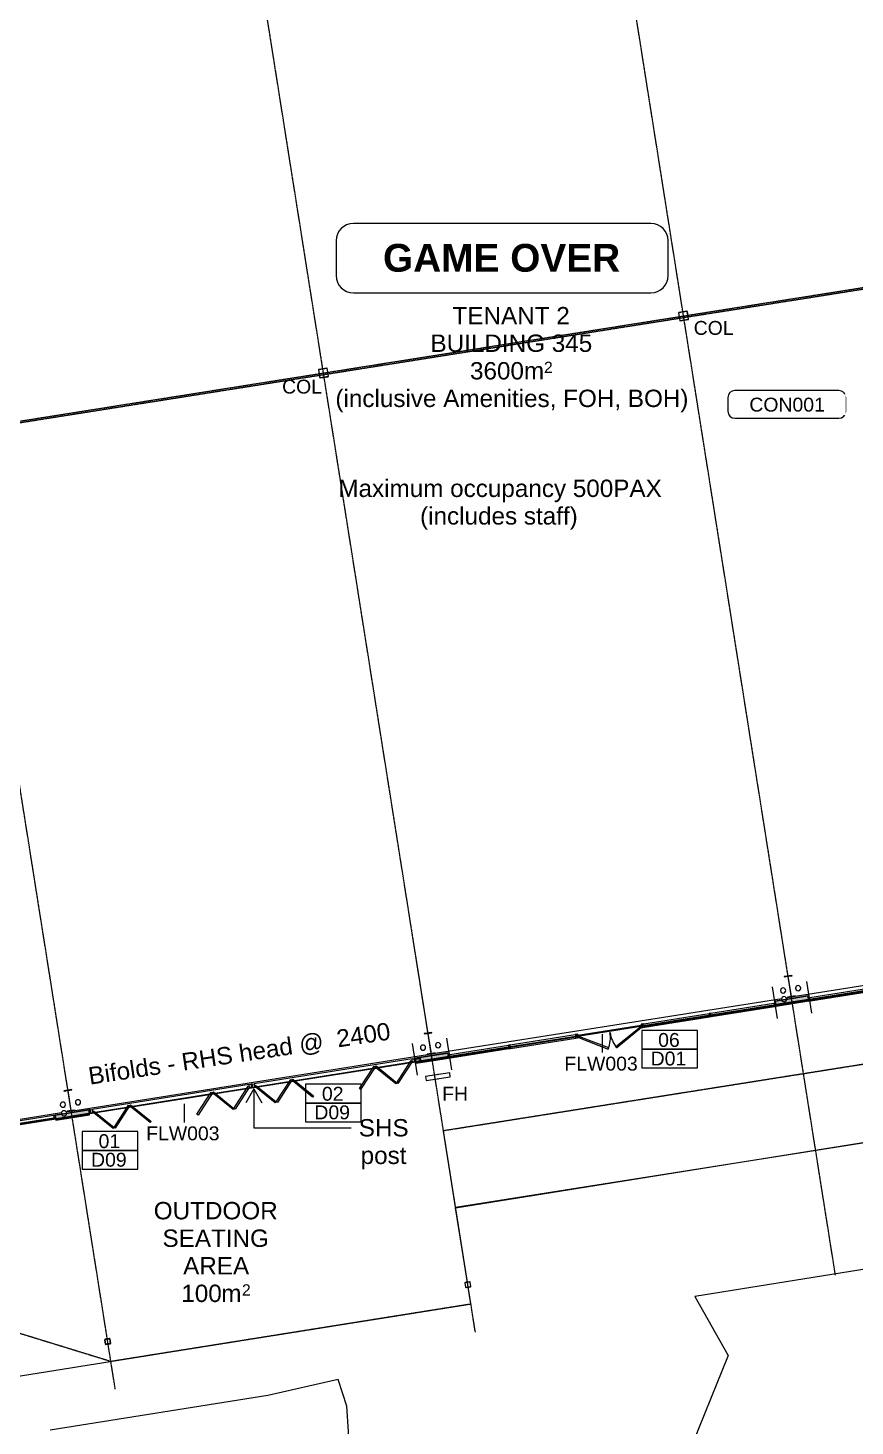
# Model space of a CAD drawing. Header units: millimetres. Extents: x -2612262 to -2065320, y 3717813 to 4283368.
# Drawn here: x -2289894 to -2266073, y 3995025 to 4035280 of the extents above; entities that cross this region are included whole.
import ezdxf

# ---------------------------------------------------------------- set-up
doc = ezdxf.new("R2010")
doc.units = ezdxf.units.MM
for name, pattern in [('Aligning Line', [3.2004, 1.6002, -1.6002]), ('Grid Line', [21, 12, -3, 3, -3]), ('Overhead', [4, 2.5, -1.5])]:
    doc.linetypes.add(name, pattern=pattern)
for name, color, linetype, lineweight in [('A-ANNO-KEYN', 231, 'Continuous', 5), ('A-DETL', 90, 'Continuous', 18), ('A-DETL-GENF', 92, 'Continuous', 5), ('A-DOOR', 31, 'Continuous', 5), ('A-DOOR-FRAM', 31, 'Continuous', 5), ('A-DOOR-IDEN', 31, 'Continuous', 5), ('A-FLOR', 192, 'Continuous', 5), ('A-FLOR-IDEN', 11, 'Continuous', 5), ('A-FLOR-OVHD', 1, 'Overhead', 13), ('A-GENM', 13, 'Continuous', 5), ('A-GLAZ-CURT', 52, 'Continuous', 5), ('A-GLAZ-CWMG', 51, 'Continuous', 5), ('A-WALL', 113, 'Continuous', 5), ('A-WALL-PATT', 111, 'Continuous', 13), ('C-TOPO', 7, 'Continuous', 5), ('C-TOPO-MAJR', 7, 'Continuous', 20), ('F-FIRE', 13, 'Continuous', 5), ('F-FIRE-IDEN', 13, 'Continuous', 5), ('G-ANNO-REFR', 1, 'Aligning Line', 5), ('G-ANNO-TEXT', 231, 'Continuous', 5), ('P-SANR-FIXT', 6, 'Continuous', 5), ('S-BEAM', 12, 'Continuous', 5), ('S-COLS', 52, 'Continuous', 5), ('S-COLS-IDEN', 171, 'Continuous', 5), ('S-GRID', 1, 'Continuous', 5)]:
    doc.layers.add(name, color=color, linetype=linetype, lineweight=lineweight)
doc.styles.add('Arial', font='arial.ttf', dxfattribs={"height": 500})
doc.styles.add('Arial_1', font='arial.ttf', dxfattribs={"height": 324.945445})
doc.styles.add('Arial_2', font='arial.ttf', dxfattribs={"height": 400})
doc.styles.add('Arial_B', font='arialbd.ttf', dxfattribs={"height": 800})
picture_1 = doc.add_image_def('image1.jpg', size_in_pixel=(6528, 5638))

# ---------------------------------------------------------------- blocks, each defined once
blk = doc.blocks.new('SHS-Square Hollow Section-Column - 250x250xSHS-V1-GA - Part B')
at = {"layer": 'S-COLS', "lineweight": 15}
for p, q in [((-125, 115), (-125, -115)), ((-120, -115), (-120, 115)), ((115, 125), (-115, 125)), ((-115, 120), (115, 120)), ((120, 115), (120, -115)), ((125, -115), (125, 115)), ((115, -120), (-115, -120)), ((-115, -125), (115, -125))]:
    blk.add_line(p, q, dxfattribs=at)
for centre, radius, start, end in [((-115, 115), 10, 90, 180), ((-115, 115), 5, 90, 180), ((115, 115), 10, 360, 90), ((115, 115), 5, 0, 90), ((-115, -115), 10, 180, 270), ((-115, -115), 5, 180, 270), ((115, -115), 5, 270, 0), ((115, -115), 10, 270, 360)]:
    blk.add_arc(centre, radius, start, end, dxfattribs=at)
blk = doc.blocks.new('Hydrant_double8 - Hydrant_double-1019432-GA - Part B')
at = {"layer": 'F-FIRE'}
for p, q in [((-2397509, 3973380), (-2398171, 3973152)), ((-2398132, 3973039), (-2397470, 3973267)), ((-2397470, 3973267), (-2397509, 3973380)), ((-2398171, 3973152), (-2398132, 3973039))]:
    blk.add_line(p, q, dxfattribs=at)
for start, end in [(99.2863, 118.7145), (279.2863, 298.7145)]:
    blk.add_arc((-2397820, 3973209), 60, start, end, dxfattribs=at)
blk = doc.blocks.new('Structural Framing 18 - Structural Framing 1-1145821-GA - Part B')
at = {"layer": 'S-BEAM', "lineweight": 13}
for p, q in [((-2294746, 4043326), (-2294973, 4043290)), ((-2294973, 4043290), (-2294971, 4043280)), ((-2294971, 4043280), (-2294863, 4043297)), ((-2294863, 4043297), (-2294770, 4042714)), ((-2294853, 4043299), (-2294744, 4043316)), ((-2294761, 4042716), (-2294853, 4043299)), ((-2294744, 4043316), (-2294746, 4043326)), ((-2294770, 4042714), (-2294879, 4042697)), ((-2294879, 4042697), (-2294878, 4042687)), ((-2294878, 4042687), (-2294650, 4042723)), ((-2294652, 4042733), (-2294761, 4042716)), ((-2294650, 4042723), (-2294652, 4042733)), ((-2288631, 4004717), (-2288858, 4004681)), ((-2288858, 4004681), (-2288856, 4004671)), ((-2288856, 4004671), (-2288748, 4004688)), ((-2288748, 4004688), (-2288655, 4004106)), ((-2288738, 4004690), (-2288629, 4004707)), ((-2288645, 4004107), (-2288738, 4004690)), ((-2288629, 4004707), (-2288631, 4004717)), ((-2288655, 4004106), (-2288764, 4004088)), ((-2288764, 4004088), (-2288762, 4004078)), ((-2288762, 4004078), (-2288535, 4004114)), ((-2288537, 4004124), (-2288645, 4004107)), ((-2288535, 4004114), (-2288537, 4004124))]:
    blk.add_line(p, q, dxfattribs=at)
blk = doc.blocks.new('Structural Framing 20 - Structural Framing 1-1264715-GA - Part B')
at = {"layer": 'S-BEAM', "lineweight": 13}
for p, q in [((-2284375, 4044968), (-2284602, 4044932)), ((-2284602, 4044932), (-2284601, 4044922)), ((-2284601, 4044922), (-2284492, 4044940)), ((-2284492, 4044940), (-2284400, 4044357)), ((-2284482, 4044941), (-2284374, 4044958)), ((-2284390, 4044358), (-2284482, 4044941)), ((-2284374, 4044958), (-2284375, 4044968)), ((-2284400, 4044357), (-2284508, 4044340)), ((-2284508, 4044340), (-2284507, 4044330)), ((-2284507, 4044330), (-2284280, 4044366)), ((-2284281, 4044376), (-2284390, 4044358)), ((-2284280, 4044366), (-2284281, 4044376)), ((-2278260, 4006360), (-2278487, 4006324)), ((-2278487, 4006324), (-2278485, 4006314)), ((-2278485, 4006314), (-2278377, 4006331)), ((-2278377, 4006331), (-2278285, 4005748)), ((-2278367, 4006332), (-2278258, 4006350)), ((-2278275, 4005750), (-2278367, 4006332)), ((-2278258, 4006350), (-2278260, 4006360)), ((-2278285, 4005748), (-2278393, 4005731)), ((-2278393, 4005731), (-2278392, 4005721)), ((-2278392, 4005721), (-2278164, 4005757)), ((-2278166, 4005767), (-2278275, 4005750)), ((-2278164, 4005757), (-2278166, 4005767))]:
    blk.add_line(p, q, dxfattribs=at)
blk = doc.blocks.new('Structural Framing 22 - Structural Framing 1-1264748-GA - Part B')
at = {"layer": 'S-BEAM', "lineweight": 13}
for p, q in [((-2274004, 4046611), (-2274232, 4046575)), ((-2274232, 4046575), (-2274230, 4046565)), ((-2274230, 4046565), (-2274121, 4046582)), ((-2274121, 4046582), (-2274029, 4046000)), ((-2274111, 4046584), (-2274003, 4046601)), ((-2274019, 4046001), (-2274111, 4046584)), ((-2274003, 4046601), (-2274004, 4046611)), ((-2274029, 4046000), (-2274138, 4045982)), ((-2274138, 4045982), (-2274136, 4045972)), ((-2274136, 4045972), (-2273909, 4046008)), ((-2273911, 4046018), (-2274019, 4046001)), ((-2273909, 4046008), (-2273911, 4046018)), ((-2267889, 4008002), (-2268116, 4007966)), ((-2268116, 4007966), (-2268115, 4007956)), ((-2268115, 4007956), (-2268006, 4007974)), ((-2268006, 4007974), (-2267914, 4007391)), ((-2267996, 4007975), (-2267888, 4007992)), ((-2267904, 4007392), (-2267996, 4007975)), ((-2267888, 4007992), (-2267889, 4008002)), ((-2267914, 4007391), (-2268022, 4007374)), ((-2268022, 4007374), (-2268021, 4007364)), ((-2268021, 4007364), (-2267794, 4007400)), ((-2267795, 4007410), (-2267904, 4007392)), ((-2267794, 4007400), (-2267795, 4007410))]:
    blk.add_line(p, q, dxfattribs=at)
blk = doc.blocks.new('Downpipe - Straight - 01 - 150D-V37-GA - Part B')
at = {"layer": 'P-SANR-FIXT'}
for start, end in [(0, 180), (360, 180), (180, 0), (180, 360)]:
    blk.add_arc((-40, 100), 75, start, end, dxfattribs=at)
blk = doc.blocks.new('Downpipe - Straight - 01 - 150D-1488954-GA - Part B')
at = {"layer": 'P-SANR-FIXT'}
for start, end in [(0, 180), (360, 180), (180, 0), (180, 360)]:
    blk.add_arc((-40, 100), 75, start, end, dxfattribs=at)
blk = doc.blocks.new('Downpipe - Straight - 01 - 150D-V38-GA - Part B')
at = {"layer": 'P-SANR-FIXT'}
for start, end in [(0, 180), (360, 180), (180, 0), (180, 360)]:
    blk.add_arc((-40, 100), 75, start, end, dxfattribs=at)
blk = doc.blocks.new('Door_CW_BiFold_TwoWayInfillPanel_AF - Default-2183429-GA - Part B')
at = {"layer": 'A-DETL-GENF'}
for p, q in [((-2300, -20), (-2270, 7)), ((-2270, 7), (-1757, -563)), ((-1758, -563), (-1245, 7)), ((-1245, 7), (-1215, -20)), ((-1214, -20), (-1185, 7)), ((-1185, 7), (-671, -563)), ((671, -563), (1185, 7)), ((1185, 7), (1214, -20)), ((1215, -20), (1245, 7)), ((1245, 7), (1758, -563)), ((1757, -563), (2270, 7)), ((2270, 7), (2300, -20)), ((-1787, -590), (-2300, -20)), ((-1215, -20), (-1728, -590)), ((-701, -590), (-1214, -20)), ((1214, -20), (701, -590)), ((1728, -590), (1215, -20)), ((2300, -20), (1787, -590)), ((-1757, -563), (-1787, -590)), ((-1728, -590), (-1758, -563)), ((-671, -563), (-701, -590)), ((701, -590), (671, -563)), ((1758, -563), (1728, -590)), ((1787, -590), (1757, -563))]:
    blk.add_line(p, q, dxfattribs=at)
at = {"layer": 'A-DOOR-FRAM'}
for p, q in [((-2350, 50), (-2300, 50)), ((-2350, -50), (-2350, 50)), ((-2300, 50), (-2300, -50)), ((2300, 50), (2350, 50)), ((2300, -50), (2300, 50)), ((2350, 50), (2350, -50)), ((-2300, -50), (-2350, -50)), ((2350, -50), (2300, -50))]:
    blk.add_line(p, q, dxfattribs=at)
blk = doc.blocks.new('System Panel - Glazed-2182829-GA - Part B')
at = {"layer": 'A-GLAZ-CURT'}
for p, q in [((47, 49), (-47, 49)), ((-47, 49), (-47, 24)), ((-47, 24), (47, 24)), ((47, 24), (47, 49))]:
    blk.add_line(p, q, dxfattribs=at)
blk = doc.blocks.new('Rectangular Mullion - 50x100mm-2183125-GA - Part B')
at = {"layer": 'A-GLAZ-CWMG'}
for p, q in [((-2278833, 4005601), (-2283377, 4004881)), ((-2278897, 4005489), (-2279809, 4005345)), ((-2278818, 4005502), (-2278844, 4005498)), ((-2279970, 4005319), (-2282209, 4004965)), ((-2279862, 4005336), (-2279917, 4005328)), ((-2283334, 4004786), (-2283361, 4004782)), ((-2282369, 4004939), (-2283281, 4004795)), ((-2282262, 4004956), (-2282316, 4004948))]:
    blk.add_line(p, q, dxfattribs=at)
blk = doc.blocks.new('Rectangular Mullion - 50x100mm-V41-GA - Part B')
at = {"layer": 'A-GLAZ-CWMG'}
for p, q in [((-25, 50), (25, 50)), ((25, -50), (-25, -50))]:
    blk.add_line(p, q, dxfattribs=at)
blk = doc.blocks.new('Rectangular Mullion - 50x100mm-V42-GA - Part B')
at = {"layer": 'A-GLAZ-CWMG'}
for p, q in [((-25, 50), (25, 50)), ((25, 50), (25, -50)), ((25, -50), (-25, -50))]:
    blk.add_line(p, q, dxfattribs=at)
blk = doc.blocks.new('SHS-Square Hollow Section-Column - 250x250xSHS-V45-GA - Part B')
at = {"layer": 'S-COLS'}
h = blk.add_hatch(dxfattribs=at)
h.set_pattern_fill('FP_16', color=256, style=0, pattern_type=2)
h.set_pattern_definition([(36, (1613068.24, -4332681.8), (-418.03287, 575.37289), []), (36, (1613187.45, -4331929.2), (-418.03287, 575.37289), [])])
h.paths.add_polyline_path([(115, -125), (122, -122), (125, -115), (119, -119)])
h.paths.add_polyline_path([(-115, -125), (115, -125), (115, -120), (-115, -120)])
h.paths.add_polyline_path([(-115, -125), (-119, -119), (-125, -115), (-122, -122)])
h.paths.add_polyline_path([(-125, 115), (-119, 119), (-115, 125), (-122, 122)])
h.paths.add_polyline_path([(-125, -115), (-120, -115), (-120, 115), (-125, 115)])
h.paths.add_polyline_path([(125, 115), (122, 122), (115, 125), (119, 119)])
h.paths.add_polyline_path([(120, -115), (125, -115), (125, 115), (120, 115)])
h.paths.add_polyline_path([(-115, 120), (115, 120), (115, 125), (-115, 125)])
at = {"layer": 'S-COLS', "lineweight": 15}
for p, q in [((-125, 115), (-125, -115)), ((-120, -115), (-120, 115)), ((115, 125), (-115, 125)), ((-115, 120), (115, 120)), ((120, 115), (120, -115)), ((125, -115), (125, 115)), ((115, -120), (-115, -120)), ((-115, -125), (115, -125))]:
    blk.add_line(p, q, dxfattribs=at)
for centre, radius, start, end in [((-115, 115), 10, 90, 180), ((-115, 115), 5, 90, 180), ((115, 115), 10, 360, 90), ((115, 115), 5, 0, 90), ((-115, -115), 10, 180, 270), ((-115, -115), 5, 180, 270), ((115, -115), 5, 270, 0), ((115, -115), 10, 270, 360)]:
    blk.add_arc(centre, radius, start, end, dxfattribs=at)
blk = doc.blocks.new('Door_CW_BiFold_TwoWayInfillPanel_AF - Default-2183510-GA - Part B')
at = {"layer": 'A-DETL-GENF'}
for p, q in [((-2287, -20), (-2258, 7)), ((-2258, 7), (-1748, -560)), ((-1748, -560), (-1238, 7)), ((-1238, 7), (-1208, -20)), ((-1208, -20), (-1178, 7)), ((-1178, 7), (-668, -560)), ((668, -560), (1178, 7)), ((1178, 7), (1208, -20)), ((1208, -20), (1238, 7)), ((1238, 7), (1748, -560)), ((1748, -560), (2258, 7)), ((2258, 7), (2287, -20)), ((-1777, -587), (-2287, -20)), ((-1208, -20), (-1719, -587)), ((-697, -587), (-1208, -20)), ((1208, -20), (697, -587)), ((1719, -587), (1208, -20)), ((2287, -20), (1777, -587)), ((-1748, -560), (-1777, -587)), ((-1719, -587), (-1748, -560)), ((-668, -560), (-697, -587)), ((697, -587), (668, -560)), ((1748, -560), (1719, -587)), ((1777, -587), (1748, -560))]:
    blk.add_line(p, q, dxfattribs=at)
at = {"layer": 'A-DOOR-FRAM'}
for p, q in [((-2337, 50), (-2287, 50)), ((-2337, -50), (-2337, 50)), ((-2287, 50), (-2287, -50)), ((2287, 50), (2337, 50)), ((2287, -50), (2287, 50)), ((2337, 50), (2337, -50)), ((-2287, -50), (-2337, -50)), ((2337, -50), (2287, -50))]:
    blk.add_line(p, q, dxfattribs=at)
blk = doc.blocks.new('Rectangular Mullion - 50x100mm-2183126-GA - Part B')
at = {"layer": 'A-GLAZ-CWMG'}
for p, q in [((-2283525, 4004857), (-2288043, 4004142)), ((-2283589, 4004746), (-2284495, 4004603)), ((-2283509, 4004759), (-2283536, 4004754)), ((-2284655, 4004577), (-2286881, 4004225)), ((-2284548, 4004594), (-2284602, 4004586)), ((-2288001, 4004047), (-2288028, 4004043)), ((-2287042, 4004199), (-2287948, 4004056)), ((-2286934, 4004216), (-2286989, 4004208))]:
    blk.add_line(p, q, dxfattribs=at)
blk = doc.blocks.new('Rectangular Mullion - 50x100mm-1447016-GA - Part B')
at = {"layer": 'A-GLAZ-CWMG'}
for p, q in [((-50, 50), (0, 50)), ((-50, -50), (-50, 50)), ((0, 50), (0, -50)), ((0, -50), (-50, -50))]:
    blk.add_line(p, q, dxfattribs=at)
blk = doc.blocks.new('Rectangular Mullion - 50x100mm-V51-GA - Part B')
at = {"layer": 'A-GLAZ-CWMG'}
for p, q in [((0, 50), (-50, 50)), ((0, -50), (0, 50)), ((-50, -50), (0, -50))]:
    blk.add_line(p, q, dxfattribs=at)
blk = doc.blocks.new('SHS-Square Hollow Section-Column - 150x150xSHS-2547686-GA - Part B')
at = {"layer": 'S-COLS'}
h = blk.add_hatch(dxfattribs=at)
h.set_pattern_fill('FP_18', color=256, style=0, pattern_type=2)
h.set_pattern_definition([(36, (1634068.24, -4306111.66), (-418.03287, 575.37289), []), (36, (1634187.45, -4305359.04), (-418.03287, 575.37289), [])])
h.paths.add_polyline_path([(65, -75), (72, -72), (75, -65), (69, -69)])
h.paths.add_polyline_path([(-65, -75), (65, -75), (65, -70), (-65, -70)])
h.paths.add_polyline_path([(-65, -75), (-69, -69), (-75, -65), (-72, -72)])
h.paths.add_polyline_path([(-75, 65), (-69, 69), (-65, 75), (-72, 72)])
h.paths.add_polyline_path([(-75, -65), (-70, -65), (-70, 65), (-75, 65)])
h.paths.add_polyline_path([(75, 65), (72, 72), (65, 75), (69, 69)])
h.paths.add_polyline_path([(70, -65), (75, -65), (75, 65), (70, 65)])
h.paths.add_polyline_path([(-65, 70), (65, 70), (65, 75), (-65, 75)])
at = {"layer": 'S-COLS', "lineweight": 15}
for p, q in [((-75, 65), (-75, -65)), ((-70, -65), (-70, 65)), ((65, 75), (-65, 75)), ((-65, 70), (65, 70)), ((70, 65), (70, -65)), ((75, -65), (75, 65)), ((65, -70), (-65, -70)), ((-65, -75), (65, -75))]:
    blk.add_line(p, q, dxfattribs=at)
for centre, radius, start, end in [((-65, 65), 10, 90, 180), ((-65, 65), 5, 90, 180), ((65, 65), 10, 360, 90), ((65, 65), 5, 0, 90), ((-65, -65), 10, 180, 270), ((-65, -65), 5, 180, 270), ((65, -65), 10, 270, 360), ((65, -65), 5, 270, 0)]:
    blk.add_arc(centre, radius, start, end, dxfattribs=at)
blk = doc.blocks.new('SHS-Square Hollow Section-Column - 150x150xSHS-2547693-GA - Part B')
at = {"layer": 'S-COLS', "lineweight": 15}
for p, q in [((-75, 65), (-75, -65)), ((-70, -65), (-70, 65)), ((65, 75), (-65, 75)), ((-65, 70), (65, 70)), ((70, 65), (70, -65)), ((75, -65), (75, 65)), ((65, -70), (-65, -70)), ((-65, -75), (65, -75))]:
    blk.add_line(p, q, dxfattribs=at)
for centre, radius, start, end in [((-65, 65), 10, 90, 180), ((-65, 65), 5, 90, 180), ((65, 65), 10, 360, 90), ((65, 65), 5, 0, 90), ((-65, -65), 10, 180, 270), ((-65, -65), 5, 180, 270), ((65, -65), 5, 270, 0), ((65, -65), 10, 270, 360)]:
    blk.add_arc(centre, radius, start, end, dxfattribs=at)
blk = doc.blocks.new('System Panel - Glazed-2654086-GA - Part B')
at = {"layer": 'A-GLAZ-CURT'}
for p, q in [((854, 50), (-854, 50)), ((-854, 50), (-854, 25)), ((-854, 25), (854, 25)), ((854, 25), (854, 50))]:
    blk.add_line(p, q, dxfattribs=at)
blk = doc.blocks.new('Rectangular Mullion - 50x100mm-2654084-GA - Part B')
at = {"layer": 'A-GLAZ-CWMG'}
for p, q in [((-2267373, 4007365), (-2265686, 4007632)), ((-2267357, 4007266), (-2265670, 4007534))]:
    blk.add_line(p, q, dxfattribs=at)
blk = doc.blocks.new('System Panel - Glazed-2654248-GA - Part B')
at = {"layer": 'A-GLAZ-CURT'}
for p, q in [((921, 50), (-921, 50)), ((-921, 50), (-921, 25)), ((-921, 25), (921, 25)), ((921, 25), (921, 50))]:
    blk.add_line(p, q, dxfattribs=at)
blk = doc.blocks.new('Rectangular Mullion - 50x100mm-2654246-GA - Part B')
at = {"layer": 'A-GLAZ-CWMG'}
for p, q in [((-2270229, 4006913), (-2268410, 4007201)), ((-2270214, 4006814), (-2268395, 4007102))]:
    blk.add_line(p, q, dxfattribs=at)
blk = doc.blocks.new('Rectangular Mullion - 50x100mm-1425435-GA - Part B')
at = {"layer": 'A-GLAZ-CWMG'}
for p, q in [((0, 50), (-50, 50)), ((-50, 50), (-50, -50)), ((0, -50), (0, 50)), ((-50, -50), (0, -50))]:
    blk.add_line(p, q, dxfattribs=at)
blk = doc.blocks.new('System Panel - Glazed-1425433-GA - Part B')
at = {"layer": 'A-GLAZ-CURT'}
for p, q in [((950, 50), (-950, 50)), ((-950, 50), (-950, 25)), ((-950, 25), (950, 25)), ((950, 25), (950, 50))]:
    blk.add_line(p, q, dxfattribs=at)
blk = doc.blocks.new('Rectangular Mullion - 50x100mm-1215462-GA - Part B')
at = {"layer": 'A-GLAZ-CWMG'}
for p, q in [((-2345709, 3969644), (-2343809, 3969644)), ((-2345709, 3969544), (-2343809, 3969544))]:
    blk.add_line(p, q, dxfattribs=at)
blk = doc.blocks.new('Rectangular Mullion - 50x100mm-1425432-GA - Part B')
at = {"layer": 'A-GLAZ-CWMG'}
for p, q in [((-25, 50), (25, 50)), ((-25, -50), (-25, 50)), ((25, 50), (25, -50)), ((25, -50), (-25, -50))]:
    blk.add_line(p, q, dxfattribs=at)
blk = doc.blocks.new('Door-Hinge-Double - 2340x920x920x40 Glazed-Aluminium Frame D01-V75-GA - Part B')
at = {"layer": 'A-DOOR'}
for p, q in [((-921, 50), (-124, 510)), ((-104, 475), (-901, 15)), ((-124, 510), (-104, 475)), ((124, 510), (104, 475)), ((104, 475), (901, 15)), ((921, 50), (124, 510)), ((-901, 15), (-921, 50)), ((901, 15), (921, 50))]:
    blk.add_line(p, q, dxfattribs=at)
for centre, start, end in [((-921, 50), 0, 30), ((921, 50), 150, 180)]:
    blk.add_arc(centre, 920, start, end, dxfattribs=at)
blk = doc.blocks.new('X_Door-Frame-Wood - Standard-V76-GA - Part B')
at = {"layer": 'A-DOOR-FRAM'}
for p, q in [((-923, 50), (-943, 50)), ((-943, 50), (-943, -50)), ((-923, -50), (-923, 50)), ((-898, 5), (-923, 5)), ((-923, 5), (-923, -15)), ((-898, -15), (-898, 5)), ((923, 5), (898, 5)), ((898, 5), (898, -15)), ((943, 50), (923, 50)), ((923, 50), (923, -50)), ((923, -15), (923, 5)), ((943, -50), (943, 50)), ((-943, -50), (-923, -50)), ((-923, -15), (-898, -15)), ((898, -15), (923, -15)), ((923, -50), (943, -50))]:
    blk.add_line(p, q, dxfattribs=at)
blk = doc.blocks.new('System Panel - Glazed-2654292-GA - Part B')
at = {"layer": 'A-GLAZ-CURT'}
for p, q in [((756, -24), (-756, -24)), ((-756, -24), (-756, -49)), ((-756, -49), (756, -49)), ((756, -49), (756, -24))]:
    blk.add_line(p, q, dxfattribs=at)
blk = doc.blocks.new('Rectangular Mullion - 50x100mm-2654290-GA - Part B')
at = {"layer": 'A-GLAZ-CWMG'}
for p, q in [((-2296970, 4002728), (-2298463, 4002491)), ((-2296955, 4002629), (-2298448, 4002393))]:
    blk.add_line(p, q, dxfattribs=at)
blk = doc.blocks.new('Rectangular Mullion - 50x100mm-2182237-GA - Part B')
at = {"layer": 'A-GLAZ-CWMG'}
for p, q in [((-50, 50), (0, 50)), ((-50, -50), (-50, 50)), ((0, 50), (0, -50)), ((0, -50), (-50, -50))]:
    blk.add_line(p, q, dxfattribs=at)
blk = doc.blocks.new('aba - Plumbing Fixtures - Strip Drain - Stormtech - Custom Ass - FLW003 _Doors_-2950314-GA - Part B')
at = {"layer": 'A-GENM'}
for start, end in [(360, 41.5826), (318.4174, 360)]:
    blk.add_arc((0, -95), 30, start, end, dxfattribs=at)
at = {"layer": 'P-SANR-FIXT'}
for p, q in [((38, 0), (38, -1846)), ((41, 0), (41, -1846))]:
    blk.add_line(p, q, dxfattribs=at)
blk = doc.blocks.new('Floor Tag - Wall Tag 17W-1171940-GA - Part B')
at = {"layer": 'A-FLOR-IDEN'}
for p, q in [((-8.5, 1), (-8.5, -1)), ((7.5, 2), (-7.5, 2)), ((8.5, -1), (8.5, 1)), ((-7.5, -2), (7.5, -2))]:
    blk.add_line(p, q, dxfattribs=at)
for centre, start, end in [((-7.5, 1), 90, 180), ((7.5, 1), 360, 90), ((-7.5, -1), 180, 270), ((7.5, -1), 270, 0)]:
    blk.add_arc(centre, 1, start, end, dxfattribs=at)
blk = doc.blocks.new('AA_DOOR_MARK _ TYPE MARK_HA2 - Mark _ Type Mark-1751130-GA - Part B')
at = {"layer": 'A-DOOR-IDEN'}
for p, q in [((4, 2.7), (-4, 2.7)), ((-4, 2.7), (-4, 0)), ((4, 0), (4, 2.7)), ((4, 0), (-4, 0)), ((4, -2.7), (4, 0)), ((-4, 0), (4, 0)), ((-4, 0), (-4, -2.7)), ((-4, -2.7), (4, -2.7))]:
    blk.add_line(p, q, dxfattribs=at)

msp = doc.modelspace()

# ---------------------------------------------------------------- hatches: boundary and pattern name
at = {"layer": 'A-WALL-PATT'}
for points in [[(-2268352.8, 4007158.3), (-2267414.5, 4007306.9), (-2267428.9, 4007397.7), (-2268367.2, 4007249.1), (-2268363.3, 4007224.4)], [(-2278723.5, 4005515.6), (-2277785.2, 4005664.3), (-2277799.6, 4005755.1), (-2278737.9, 4005606.5), (-2278734.8, 4005586.7)], [(-2289094.2, 4003873), (-2288126.3, 4004026.3), (-2288140.7, 4004117.2), (-2289108.6, 4003963.9), (-2289106.3, 4003948.9)]]:
    msp.add_hatch(color=256, dxfattribs=at).paths.add_polyline_path(points)

# ---------------------------------------------------------------- linework, layer by layer
at = {"layer": 'A-ANNO-KEYN'}
for p, q in [((-2273351.5, 4006309.4), (-2273351.5, 4005776.3)), ((-2285396.9, 4004305.2), (-2285396.9, 4003768.6))]:
    msp.add_line(p, q, dxfattribs=at)
at = {"layer": 'A-DETL', "lineweight": 20}
for p, q in [((-2271953.6, 4029652.2), (-2280521.4, 4029652.2)), ((-2281021.4, 4029152.2), (-2281021.4, 4028152.2)), ((-2271453.6, 4028152.2), (-2271453.6, 4029152.2)), ((-2280521.4, 4027652.2), (-2271953.6, 4027652.2))]:
    msp.add_line(p, q, dxfattribs=at)
at = {"layer": 'A-DETL', "lineweight": 5}
for p, q in [((-2278254.5, 4005590.9), (-2278723.8, 4008553.7)), ((-2268459, 4007668.9), (-2268315.1, 4006760.3)), ((-2267471.3, 4007825.4), (-2267327.4, 4006916.7)), ((-2278826.3, 4006037), (-2278682.4, 4005128.3)), ((-2277838.7, 4006193.4), (-2277694.7, 4005284.7)), ((-2278259.5, 4005590.2), (-2288630.2, 4003947.5))]:
    msp.add_line(p, q, dxfattribs=at)
at = {"layer": 'A-DETL', "lineweight": 20}
for centre, start, end in [((-2280521.4, 4029152.2), 90, 180), ((-2271953.6, 4029152.2), 0, 90), ((-2280521.4, 4028152.2), 180, 270), ((-2271953.6, 4028152.2), 270, 0)]:
    msp.add_arc(centre, 500, start, end, dxfattribs=at)
at = {"layer": 'A-FLOR'}
for p, q in [((-2267793.7, 4007399.7), (-2257815.3, 4008980.2)), ((-2278164.4, 4005757.1), (-2268186, 4007337.6)), ((-2240534.8, 4007180.4), (-2277577.9, 4001313.1)), ((-2268056.5, 4007358.1), (-2268020.9, 4007363.7)), ((-2274053.4, 4006278.4), (-2272230.1, 4006567.2)), ((-2274025.3, 4006260.8), (-2272251.4, 4006541.8)), ((-2288535.2, 4004114.5), (-2278391.6, 4005721.1)), ((-2292105.6, 4003548.9), (-2288927.4, 4004052.3)), ((-2288797.9, 4004072.8), (-2288762.3, 4004078.5)), ((-2277236.1, 3999169.4), (-2277577.9, 4001313.1)), ((-2277213.2, 3999026.2), (-2277235.3, 3999164.5)), ((-2277135.6, 3998539.2), (-2277212.4, 3999021.3)), ((-2295945.5, 3995539.7), (-2277135.6, 3998539.2))]:
    msp.add_line(p, q, dxfattribs=at)
at = {"layer": 'A-FLOR-OVHD'}
for p, q in [((-2323057, 4018700.4), (-2232181.7, 4033094.2)), ((-2323057, 4018700.4), (-2232181.7, 4033094.2)), ((-2319811.5, 3999008.7), (-2229984.8, 4013236.4)), ((-2319811.5, 3999008.7), (-2229984.8, 4013236.4)), ((-2277928.5, 4003532.5), (-2230914.7, 4010979)), ((-2277928.3, 4003532.5), (-2230914.7, 4010979)), ((-2277138.2, 3998542.7), (-2277928.5, 4003532.5)), ((-2277138.4, 3998544), (-2277928.3, 4003532.5)), ((-2298500.4, 4000274.1), (-2287507.4, 3996890.6)), ((-2298500.4, 4000274.1), (-2287507.4, 3996890.6)), ((-2287507.4, 3996890.6), (-2277138.4, 3998544)), ((-2287507.4, 3996890.6), (-2277138.2, 3998542.7))]:
    msp.add_line(p, q, dxfattribs=at)
at = {"layer": 'A-WALL', "color": 250, "lineweight": 13}
for p, q in [((-2267430.8, 4007409.6), (-2268369.1, 4007261)), ((-2268369.1, 4007261), (-2268345.9, 4007114.8)), ((-2268345.9, 4007114.8), (-2267407.6, 4007263.4)), ((-2267407.6, 4007263.4), (-2267430.8, 4007409.6)), ((-2274077.5, 4006303.2), (-2274081.5, 4006302.5)), ((-2274081.5, 4006302.5), (-2274065.8, 4006203.8)), ((-2272204.9, 4006599.8), (-2272214.7, 4006598.2)), ((-2272189.2, 4006501), (-2272204.9, 4006599.8)), ((-2272199.1, 4006499.4), (-2272189.2, 4006501)), ((-2274065.8, 4006203.8), (-2274061.9, 4006204.4)), ((-2277801.5, 4005767), (-2278739.8, 4005618.4)), ((-2278739.8, 4005618.4), (-2278716.6, 4005472.2)), ((-2278716.6, 4005472.2), (-2277778.3, 4005620.8)), ((-2277778.3, 4005620.8), (-2277801.5, 4005767)), ((-2288142.6, 4004129), (-2289110.5, 4003975.7)), ((-2289110.5, 4003975.7), (-2289087.4, 4003829.6)), ((-2289087.4, 4003829.6), (-2288119.4, 4003982.9)), ((-2288119.4, 4003982.9), (-2288142.6, 4004129))]:
    msp.add_line(p, q, dxfattribs=at)
at = {"layer": 'A-WALL'}
for p, q in [((-2267428.9, 4007397.7), (-2268367.2, 4007249.1)), ((-2267414.5, 4007306.9), (-2268352.8, 4007158.3)), ((-2267409, 4007272.3), (-2268347.3, 4007123.7)), ((-2277799.6, 4005755.1), (-2278737.9, 4005606.5)), ((-2277785.2, 4005664.3), (-2278723.5, 4005515.6)), ((-2277779.7, 4005629.7), (-2278718, 4005481.1)), ((-2288140.7, 4004117.2), (-2289108.6, 4003963.9)), ((-2288126.3, 4004026.3), (-2289094.2, 4003873)), ((-2288120.8, 4003991.8), (-2289088.8, 4003838.4))]:
    msp.add_line(p, q, dxfattribs=at)
at = {"layer": 'C-TOPO'}
for p, q in [((-2277576.6, 4001305), (-2252318.2, 4005354.5)), ((-2277236.1, 3999169.4), (-2277576.6, 4001305)), ((-2277213.2, 3999026.2), (-2277235.3, 3999164.5)), ((-2277135.6, 3998539.2), (-2277212.4, 3999021.3)), ((-2277135.6, 3998539.2), (-2277135.6, 3998539.2))]:
    msp.add_line(p, q, dxfattribs=at)
at = {"layer": 'C-TOPO-MAJR', "color": 8, "lineweight": 15}
for p, q in [((-2262271.3, 4000101.9), (-2270690.7, 3998752.1)), ((-2270690.7, 3998752.1), (-2269730.3, 3997053.4)), ((-2269730.3, 3997053.4), (-2271797.7, 3991959.6)), ((-2280963.9, 3996366.5), (-2282984.4, 3995908.7)), ((-2280710.2, 3995600.8), (-2280963.9, 3996366.5)), ((-2282984.4, 3995908.7), (-2289254.4, 3994908.9)), ((-2280457.1, 3991589.5), (-2280710.2, 3995600.8))]:
    msp.add_line(p, q, dxfattribs=at)
at = {"layer": 'G-ANNO-TEXT', "color": 7}
for p, q in [((-2283391.8, 4004729.7), (-2283622.8, 4004329.7)), ((-2283391.8, 4004729.7), (-2283160.9, 4004329.7)), ((-2283391.8, 4004729.7), (-2283391.8, 4003613.3)), ((-2283391.8, 4003613.3), (-2281181.1, 4003613.3)), ((-2281181.1, 4003613.3), (-2280585.8, 4003613.3))]:
    msp.add_line(p, q, dxfattribs=at)
at = {"layer": 'S-GRID', "linetype": 'Grid Line'}
for p, q in [((-2277009, 3997727.6), (-2286549.4, 4057960.8)), ((-2287379.8, 3996084.9), (-2296920.1, 4056318.2)), ((-2322919.5, 4018765.8), (-2223511.4, 4034511)), ((-2319776.1, 3999014.3), (-2220382.6, 4014757.3))]:
    msp.add_line(p, q, dxfattribs=at)

# ---------------------------------------------------------------- block references
at = {"layer": 'A-DOOR'}
for name, p, rotation in [('X_Door-Frame-Wood - Standard-V76-GA - Part B', (-2273138.3, 4006401.3), 189.0003095978032), ('Door-Hinge-Double - 2340x920x920x40 Glazed-Aluminium Frame D01-V75-GA - Part B', (-2273138.3, 4006401.3), 189.0003095978032), ('Door_CW_BiFold_TwoWayInfillPanel_AF - Default-2183429-GA - Part B', (-2281097, 4005191.3), 9.000309597827327), ('Door_CW_BiFold_TwoWayInfillPanel_AF - Default-2183510-GA - Part B', (-2285776.2, 4004450.2), 9.000309597827327)]:
    msp.add_blockref(name, p, dxfattribs=dict(at, rotation=rotation))
at = {"layer": 'A-DOOR-IDEN', "xscale": 199.9999999999999, "yscale": 199.9999999999999, "zscale": 199.9999999999999}
for p in [(-2271412.5, 4005875.1), (-2281097, 4004325.6), (-2287529.7, 4002961.1)]:
    msp.add_blockref('AA_DOOR_MARK _ TYPE MARK_HA2 - Mark _ Type Mark-1751130-GA - Part B', p, dxfattribs=at)
at = {"layer": 'A-FLOR-IDEN', "xscale": 199.9999999999999, "yscale": 199.9999999999999, "zscale": 199.9999999999999}
msp.add_blockref('Floor Tag - Wall Tag 17W-1171940-GA - Part B', (-2268037.9, 4024442.6), dxfattribs=at)
at = {"layer": 'A-GLAZ-CURT'}
for name, p, rotation in [('System Panel - Glazed-2654086-GA - Part B', (-2266521.8, 4007449.3), 189.0003095978032), ('System Panel - Glazed-2654248-GA - Part B', (-2269312, 4007007.3), 189.0003095978032), ('System Panel - Glazed-1425433-GA - Part B', (-2271209.4, 4006706.8), 189.0003095978032), ('System Panel - Glazed-2654086-GA - Part B', (-2276892.5, 4005806.7), 189.0003095978032), ('System Panel - Glazed-1425433-GA - Part B', (-2275061.3, 4006096.7), 189.0003095978032), ('System Panel - Glazed-2182829-GA - Part B', (-2278679.7, 4005574.2), 9.000309597827327), ('System Panel - Glazed-2654292-GA - Part B', (-2289898.1, 4003797.3), 9.000328388142826)]:
    msp.add_blockref(name, p, dxfattribs=dict(at, rotation=rotation))
at = {"layer": 'A-GLAZ-CWMG'}
for name, p in [('Rectangular Mullion - 50x100mm-2654084-GA - Part B', (0, 0)), ('Rectangular Mullion - 50x100mm-2654246-GA - Part B', (0, 0)), ('Rectangular Mullion - 50x100mm-2654084-GA - Part B', (-10370.7, -1642.6)), ('Rectangular Mullion - 50x100mm-2183125-GA - Part B', (0, 0)), ('Rectangular Mullion - 50x100mm-2183126-GA - Part B', (0, 0)), ('Rectangular Mullion - 50x100mm-2654290-GA - Part B', (7811, 1237.2))]:
    msp.add_blockref(name, p, dxfattribs=at)
for name, p, rotation in [('Rectangular Mullion - 50x100mm-1425435-GA - Part B', (-2268353, 4007159.2), 9.000309597803174), ('Rectangular Mullion - 50x100mm-1215462-GA - Part B', (665681.9, 452802.1), 9.000309597803092), ('Rectangular Mullion - 50x100mm-1215462-GA - Part B', (661829.9, 452192), 9.00030959780053), ('Rectangular Mullion - 50x100mm-V51-GA - Part B', (-2288134.3, 4004076.7), 189.0003095978273)]:
    msp.add_blockref(name, p, dxfattribs=dict(at, rotation=rotation))
at = {"layer": 'A-GLAZ-CWMG', "extrusion": (0, 0, -1)}
for name, p, rotation in [('Rectangular Mullion - 50x100mm-1447016-GA - Part B', (2267414.7, 4007307.9), 350.9996904021968), ('Rectangular Mullion - 50x100mm-1425432-GA - Part B', (2270246.4, 4006859.3), 350.9996904021968), ('Rectangular Mullion - 50x100mm-1425432-GA - Part B', (2274098.3, 4006249.2), 350.9996904021968), ('Rectangular Mullion - 50x100mm-1425432-GA - Part B', (2272172.3, 4006554.3), 350.9996904021968), ('Rectangular Mullion - 50x100mm-1425432-GA - Part B', (2276024.3, 4005944.2), 350.9996904021968), ('Rectangular Mullion - 50x100mm-V42-GA - Part B', (2278751.3, 4005562.9), 170.9996904021727), ('Rectangular Mullion - 50x100mm-1447016-GA - Part B', (2278583.5, 4005589.5), 170.9996904021727), ('Rectangular Mullion - 50x100mm-1447016-GA - Part B', (2277785.4, 4005665.2), 350.9996904021968), ('Rectangular Mullion - 50x100mm-V41-GA - Part B', (2283442.8, 4004819.8), 170.9996904021727), ('Rectangular Mullion - 50x100mm-2182237-GA - Part B', (2289102.2, 4003923.4), 170.9996716118572)]:
    msp.add_blockref(name, p, dxfattribs=dict(at, rotation=rotation))
at = {"layer": 'F-FIRE', "rotation": 349.9999212679971}
msp.add_blockref('Hydrant_double8 - Hydrant_double-1019432-GA - Part B', (-606639, -324141.4), dxfattribs=at)
at = {"layer": 'P-SANR-FIXT'}
for name, p, rotation in [('Downpipe - Straight - 01 - 150D-V37-GA - Part B', (-2268186, 4007663.3), 180), ('Downpipe - Straight - 01 - 150D-V38-GA - Part B', (-2267751.5, 4007732.1), 180), ('aba - Plumbing Fixtures - Strip Drain - Stormtech - Custom Ass - FLW003 _Doors_-2950314-GA - Part B', (-2274046.9, 4006237.5), 99.0003277068024), ('Downpipe - Straight - 01 - 150D-V37-GA - Part B', (-2278556.8, 4006020.7), 180), ('Downpipe - Straight - 01 - 150D-V38-GA - Part B', (-2278122.2, 4006089.5), 180), ('Downpipe - Straight - 01 - 150D-V38-GA - Part B', (-2288927.5, 4004378), 180), ('Downpipe - Straight - 01 - 150D-V38-GA - Part B', (-2288492.9, 4004446.9), 180)]:
    msp.add_blockref(name, p, dxfattribs=dict(at, rotation=rotation))
for p in [(-2268075.8, 4007214.2), (-2288817.3, 4003929)]:
    msp.add_blockref('Downpipe - Straight - 01 - 150D-1488954-GA - Part B', p, dxfattribs=at)
at = {"layer": 'S-BEAM'}
for name in ['Structural Framing 22 - Structural Framing 1-1264748-GA - Part B', 'Structural Framing 20 - Structural Framing 1-1264715-GA - Part B', 'Structural Framing 18 - Structural Framing 1-1145821-GA - Part B']:
    msp.add_blockref(name, (0, 0), dxfattribs=at)
at = {"layer": 'S-COLS'}
for name, p, rotation in [('SHS-Square Hollow Section-Column - 250x250xSHS-V45-GA - Part B', (-2271012.5, 4026986.8), 9.000328388145144), ('SHS-Square Hollow Section-Column - 250x250xSHS-V1-GA - Part B', (-2281383.3, 4025344.7), 9.000328388145144), ('SHS-Square Hollow Section-Column - 150x150xSHS-2547693-GA - Part B', (-2277224.2, 3999095.3), 9.060257672736045), ('SHS-Square Hollow Section-Column - 150x150xSHS-2547686-GA - Part B', (-2287597.3, 3997458.6), 9.000328388144617)]:
    msp.add_blockref(name, p, dxfattribs=dict(at, rotation=rotation))

# ---------------------------------------------------------------- texts
at = {"layer": 'A-ANNO-KEYN', "char_height": 400, "width": 2629.535, "attachment_point": 1, "style": 'Arial_2'}
for insert in [(-2274443.5, 4005660.4), (-2286488.9, 4003652.6)]:
    msp.add_mtext('FLW003', dxfattribs=dict(at, insert=insert))
at = {"layer": 'A-DOOR-IDEN', "char_height": 400, "attachment_point": 1, "style": 'Arial_2'}
for s, insert, width in [('06', (-2271743.4, 4006341.9), 769.62), ('D01', (-2271960.1, 4005806.6), 1266.666), ('02', (-2281427.8, 4004792.4), 769.62), ('D09', (-2281644.6, 4004257.1), 1266.666), ('01', (-2287860.5, 4003427.9), 769.62), ('D09', (-2288077.2, 4002892.6), 1266.666)]:
    msp.add_mtext(s, dxfattribs=dict(at, insert=insert, width=width))
at = {"layer": 'F-FIRE-IDEN', "insert": (-2277964, 4004792.4), "char_height": 400, "width": 913.924, "attachment_point": 1, "style": 'Arial_2'}
msp.add_mtext('FH', dxfattribs=at)
at = {"layer": 'G-ANNO-TEXT', "color": 7, "lineweight": 13, "insert": (-2279667.6, 4029062.1), "char_height": 800, "width": 8305.483, "attachment_point": 1, "style": 'Arial_B'}
msp.add_mtext('GAME OVER', dxfattribs=at)
at = {"layer": 'G-ANNO-TEXT', "color": 7, "attachment_point": 1}
for s, insert, char_height, width, style in [('TENANT 2', (-2277665.4, 4027246.9), 500, 4104.64, 'Arial'), ('BUILDING 345 ', (-2278300.4, 4026453.2), 500, 5868.352, 'Arial'), ('3600m', (-2277162.7, 4025659.4), 500, 2581.434, 'Arial'), ('2', (-2275032.8, 4025669.5), 324.9, 304.641, 'Arial_1'), ('(inclusive Amenities, FOH, BOH)', (-2281038.9, 4024865.7), 500, 12265.819, 'Arial'), ('Maximum occupancy 500PAX', (-2280955.3, 4022275.3), 500, 11191.558, 'Arial'), ('(includes staff)', (-2278600.5, 4021481.5), 500, 5483.542, 'Arial'), ('SHS ', (-2280365.8, 4003863.3), 500, 1972.151, 'Arial'), ('post', (-2280312.9, 4003069.5), 500, 1603.375, 'Arial'), ('OUTDOOR ', (-2286271, 4001477), 500, 4425.315, 'Arial'), ('SEATING ', (-2286019.6, 4000683.2), 500, 3960.336, 'Arial'), ('AREA ', (-2285424.3, 3999889.5), 500, 2533.332, 'Arial'), ('100', (-2285477.2, 3999095.7), 500, 1394.936, 'Arial'), ('m', (-2284326.3, 3999095.7), 500, 721.519, 'Arial'), ('2', (-2283731, 3999105.8), 324.9, 304.641, 'Arial_1')]:
    msp.add_mtext(s, dxfattribs=dict(at, insert=insert, char_height=char_height, width=width, style=style))
at = {"layer": 'G-ANNO-TEXT', "color": 7, "insert": (-2288188.1, 4005346.9), "char_height": 500, "width": 10598.309, "attachment_point": 1, "rotation": 8.54706, "style": 'Arial'}
msp.add_mtext('Bifolds - RHS head @  2400', dxfattribs=at)
at = {"layer": 'S-COLS-IDEN', "char_height": 400, "width": 1410.97, "attachment_point": 1, "style": 'Arial_2'}
for insert in [(-2270720.4, 4026844.1), (-2282574.7, 4025153.3)]:
    msp.add_mtext('COL', dxfattribs=dict(at, insert=insert))

# ---------------------------------------------------------------- pictures from other files: only their frames are drawn
at = {"layer": 'G-ANNO-REFR'}
image = msp.add_image(picture_1, insert=(-2382054.9, 4283368.1), size_in_units=(433000, 373966.6), rotation=-122.11743, dxfattribs=at)
image.dxf.flags = 15

# ---------------------------------------------------------------- next in the draw order: texts
at = {"layer": 'A-FLOR-IDEN', "insert": (-2269116.6, 4024635), "char_height": 400, "width": 2677.636, "attachment_point": 1, "style": 'Arial_2', "bg_fill": 3, "box_fill_scale": 1.25, "bg_fill_color": 256, "bg_fill_true_color": 13158600, "bg_fill_transparency": 0}
msp.add_mtext('CON001', dxfattribs=at)

# ---------------------------------------------------------------- next in the draw order: linework, layer by layer
at = {"layer": 'S-GRID', "linetype": 'Grid Line'}
msp.add_line((-2266638.3, 3999370.2), (-2276178.7, 4059603.4), dxfattribs=at)

doc.saveas('drawing.dxf')
